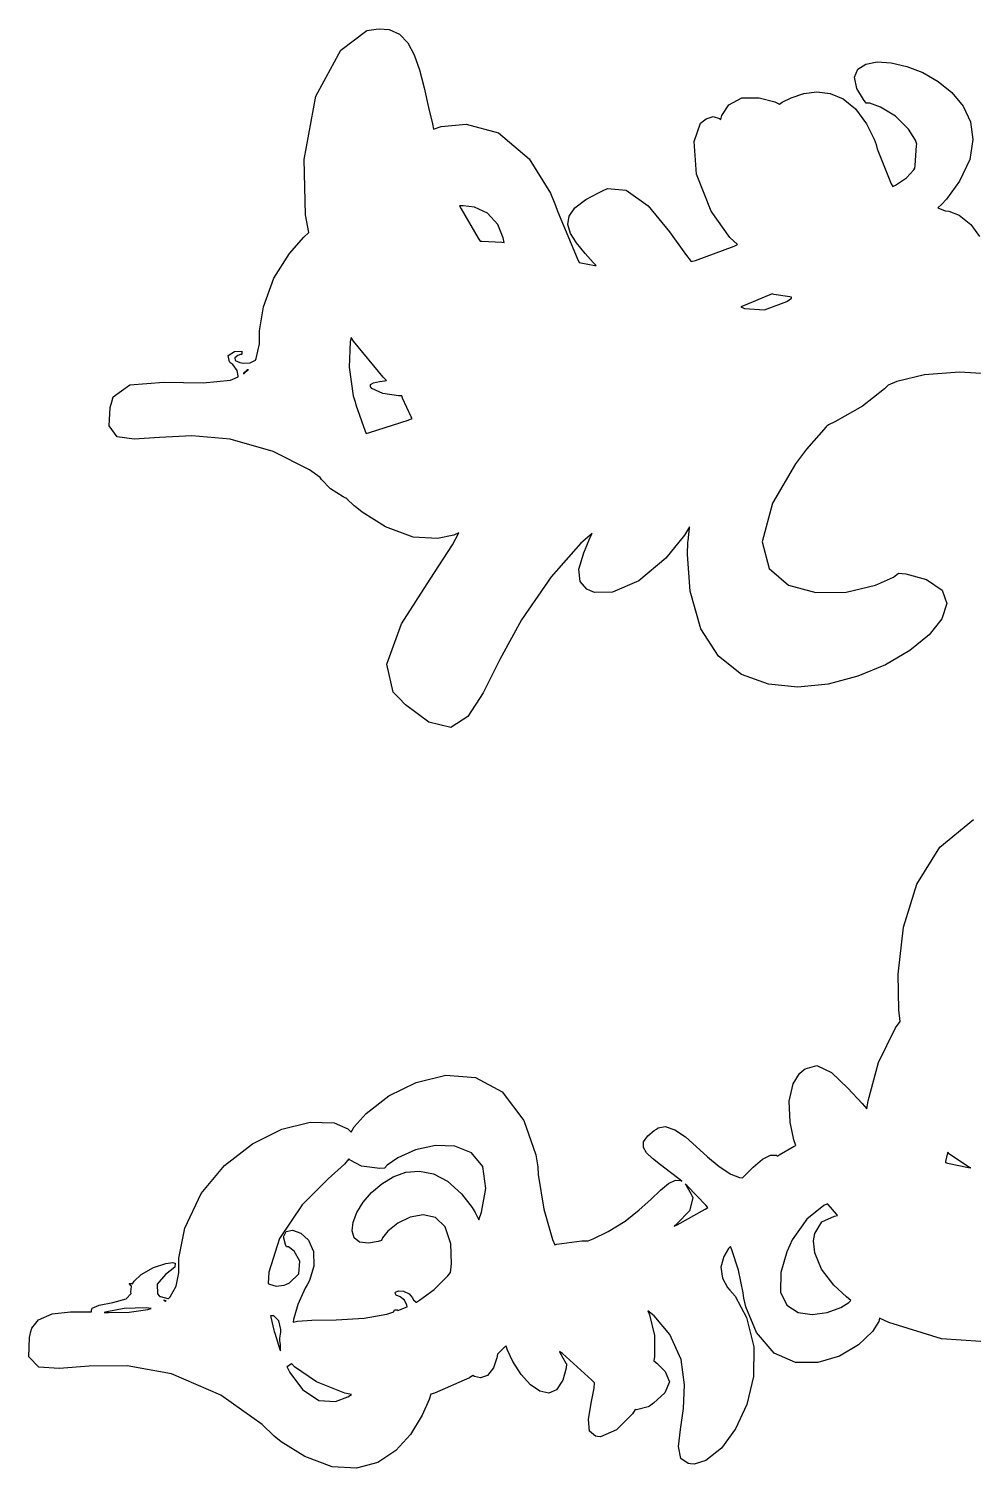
# Model space of a CAD drawing. Extents: x 0 to 357, y 0 to 113.
# Drawn here: x 0 to 49.5, y 27.6 to 102.9 of the extents above; entities that cross this region are included whole.
import ezdxf

# ---------------------------------------------------------------- set-up
doc = ezdxf.new("R2010")
doc.units = 0
doc.layers.get('0').update_dxf_attribs({"linetype": 'CONTINUOUS'})

msp = doc.modelspace()

# ---------------------------------------------------------------- linework, layer by layer
at = {"color": 254}
for p, q in [((16.3807, 101.831), (17.7353, 102.853)), ((17.7353, 102.853), (18.2259, 102.923)), ((18.2259, 102.923), (18.394, 102.948)), ((18.394, 102.948), (18.915, 102.912)), ((18.915, 102.912), (19.4593, 102.669)), ((19.4593, 102.669), (19.8851, 102.22)), ((15.0675, 99.4184), (16.3807, 101.831)), ((19.8851, 102.22), (20.2227, 101.586)), ((20.2227, 101.586), (20.4983, 100.794)), ((43.4605, 100.839), (43.8753, 101.101)), ((43.8753, 101.101), (44.4775, 101.209)), ((44.4775, 101.209), (45.2134, 101.166)), ((45.2134, 101.166), (46.028, 100.978)), ((20.4983, 100.794), (20.7409, 99.8636)), ((43.2883, 100.415), (43.4605, 100.839)), ((43.4125, 99.8238), (43.2883, 100.415)), ((46.028, 100.978), (46.8658, 100.653)), ((46.8658, 100.653), (47.6719, 100.196)), ((20.7409, 99.8636), (20.9793, 98.8219)), ((39.9687, 99.3387), (40.6287, 99.5634)), ((40.6287, 99.5634), (41.3191, 99.6502)), ((41.3191, 99.6502), (42.0151, 99.5659)), ((42.0151, 99.5659), (42.6956, 99.2794)), ((43.7515, 99.2367), (43.4125, 99.8238)), ((47.6719, 100.196), (48.3912, 99.61)), ((48.3912, 99.61), (48.9712, 98.903)), ((14.4543, 96.0974), (15.0675, 99.4184)), ((20.9793, 98.8219), (21.1735, 97.9717)), ((36.3375, 98.4042), (36.697, 98.9612)), ((36.697, 98.9612), (37.3849, 99.3249)), ((37.3849, 99.3249), (38.293, 99.3278)), ((38.293, 99.3278), (39.1061, 99.114)), ((39.1061, 99.114), (39.3622, 99.0078)), ((39.3622, 99.0078), (39.5055, 99.1016)), ((39.5055, 99.1016), (39.9687, 99.3387)), ((42.6956, 99.2794), (43.338, 98.7584)), ((43.338, 98.7584), (43.918, 97.9703)), ((43.8905, 99.0604), (43.7515, 99.2367)), ((44.0835, 99.0452), (43.8905, 99.0604)), ((44.6525, 98.8452), (44.0835, 99.0452)), ((45.4381, 98.3643), (44.6525, 98.8452)), ((48.9712, 98.903), (49.3557, 98.0803)), ((34.8933, 97.0499), (35.2227, 98.002)), ((35.2227, 98.002), (35.4446, 98.177)), ((35.4446, 98.177), (35.5191, 98.2377)), ((35.5191, 98.2377), (35.8743, 98.352)), ((35.8743, 98.352), (36.2162, 98.25)), ((36.2162, 98.25), (36.285, 98.2017)), ((36.285, 98.2017), (36.3375, 98.4042)), ((46.1133, 97.6933), (45.4381, 98.3643)), ((49.3557, 98.0803), (49.4894, 97.1476)), ((21.1735, 97.9717), (21.2424, 97.6891)), ((21.2424, 97.6891), (21.6435, 97.8242)), ((21.6435, 97.8242), (22.943, 97.9495)), ((22.943, 97.9495), (24.6448, 97.4908)), ((24.6448, 97.4908), (26.2406, 96.1305)), ((43.918, 97.9703), (44.3149, 97.1642)), ((46.4785, 97.1144), (46.1133, 97.6933)), ((35.0104, 95.3311), (34.8933, 97.0499)), ((44.3149, 97.1642), (44.4154, 96.883)), ((44.4154, 96.883), (44.4733, 96.6692)), ((44.4733, 96.6692), (45.2053, 94.8365)), ((46.4552, 95.7873), (46.5321, 96.8319)), ((46.5473, 96.9038), (46.4785, 97.1144)), ((46.5321, 96.8319), (46.5473, 96.9038)), ((49.4894, 97.1476), (49.3187, 96.1101)), ((14.5342, 93.212), (14.4543, 96.0974)), ((26.2406, 96.1305), (27.3665, 94.331)), ((46.4425, 95.6539), (46.4552, 95.7873)), ((49.3187, 96.1101), (48.7881, 94.9731)), ((35.7724, 93.4036), (35.0104, 95.3311)), ((45.4367, 94.7526), (46.0114, 95.1424)), ((46.0114, 95.1424), (46.3931, 95.5657)), ((46.3931, 95.5657), (46.4425, 95.6539)), ((27.3665, 94.331), (27.631, 93.6858)), ((29.2185, 94.0029), (29.8704, 94.3571)), ((29.8704, 94.3571), (30.095, 94.4577)), ((30.095, 94.4577), (30.3554, 94.5762)), ((30.3554, 94.5762), (31.3338, 94.5018)), ((31.3338, 94.5018), (32.4817, 93.6748)), ((45.2053, 94.8365), (45.2907, 94.681)), ((45.2907, 94.681), (45.4367, 94.7526)), ((48.7881, 94.9731), (48.1044, 94.0276)), ((22.7969, 93.6819), (22.604, 93.6696)), ((22.604, 93.6696), (22.6784, 93.515)), ((22.6784, 93.515), (23.5658, 91.9812)), ((23.3839, 93.6089), (22.7969, 93.6819)), ((24.0661, 93.296), (23.3839, 93.6089)), ((27.631, 93.6858), (27.7206, 93.4036)), ((28.338, 93.1376), (28.6439, 93.5673)), ((28.6439, 93.5673), (29.2185, 94.0029)), ((32.4817, 93.6748), (33.5925, 92.3163)), ((47.6691, 93.5799), (47.6539, 93.5648)), ((47.6539, 93.5648), (47.6772, 93.5468)), ((47.8275, 93.7288), (47.6691, 93.5799)), ((47.6772, 93.5468), (47.9915, 93.4268)), ((47.8441, 93.7436), (47.8275, 93.7288)), ((48.1044, 94.0276), (47.8441, 93.7436)), ((14.7119, 92.2789), (14.5342, 93.212)), ((24.5994, 92.691), (24.0661, 93.296)), ((27.7206, 93.4036), (28.7569, 90.9271)), ((28.2704, 92.6966), (28.338, 93.1376)), ((36.7482, 92.02), (35.7724, 93.4036)), ((47.9915, 93.4268), (48.0314, 93.4212)), ((48.0314, 93.4212), (48.2205, 93.3979)), ((48.2205, 93.3979), (48.7701, 93.1803)), ((48.7701, 93.1803), (49.3709, 92.7047)), ((13.6894, 91.1835), (14.435, 92.0295)), ((14.435, 92.0295), (14.7119, 92.2789)), ((23.5658, 91.9812), (23.6706, 91.8312)), ((24.886, 91.9949), (24.5994, 92.691)), ((24.9329, 91.7526), (24.886, 91.9949)), ((28.4097, 92.232), (28.2704, 92.6966)), ((28.7225, 91.7293), (28.4097, 92.232)), ((33.5925, 92.3163), (34.4344, 91.1433)), ((37.1546, 91.6478), (36.7482, 92.02)), ((49.3709, 92.7047), (49.8327, 92.0679)), ((23.6706, 91.8312), (23.767, 91.8337)), ((23.767, 91.8337), (24.8199, 91.7691)), ((24.8199, 91.7691), (24.9329, 91.7526)), ((29.1799, 91.1722), (28.7225, 91.7293)), ((34.9526, 90.8184), (36.9782, 91.5652)), ((36.9782, 91.5652), (37.1546, 91.6478)), ((12.8695, 89.8825), (13.6894, 91.1835)), ((28.7569, 90.9271), (28.8727, 90.7108)), ((28.8727, 90.7108), (28.9471, 90.6956)), ((28.9471, 90.6956), (29.6774, 90.5591)), ((29.6058, 90.7038), (29.1799, 91.1722)), ((29.7491, 90.5482), (29.6058, 90.7038)), ((29.6774, 90.5591), (29.7491, 90.5482)), ((34.4344, 91.1433), (34.7238, 90.7591)), ((34.7238, 90.7591), (34.9526, 90.8184)), ((12.3252, 88.3888), (12.8695, 89.8825)), ((38.8426, 89.0062), (37.4675, 88.441)), ((38.9805, 89.0598), (38.8426, 89.0062)), ((39.0606, 89.0404), (38.9805, 89.0598)), ((39.9009, 88.9071), (39.0606, 89.0404)), ((12.1281, 87.1319), (12.3252, 88.3888)), ((37.4675, 88.441), (37.3352, 88.3789)), ((37.3352, 88.3789), (37.531, 88.3049)), ((37.531, 88.3049), (38.5794, 88.2371)), ((38.5794, 88.2371), (39.7358, 88.6658)), ((39.7358, 88.6658), (39.9852, 88.8379)), ((39.9891, 88.9), (39.9009, 88.9071)), ((39.9852, 88.8436), (39.9881, 88.8958)), ((39.9852, 88.8379), (39.9852, 88.8436)), ((39.9881, 88.8958), (39.9891, 88.9)), ((12.1281, 86.7117), (12.1281, 87.1319)), ((12.1281, 86.4528), (12.1281, 86.7117)), ((16.9182, 86.7862), (16.8727, 86.5463)), ((17.0491, 86.5875), (16.9182, 86.7862)), ((10.4745, 85.8354), (10.8162, 86.0446)), ((10.8162, 86.0446), (11.2007, 86.0654)), ((11.2007, 86.0654), (11.2034, 85.9042)), ((11.9462, 85.6728), (12.1281, 86.4528)), ((16.8727, 86.5463), (16.8176, 85.2262)), ((18.5994, 84.7065), (17.0491, 86.5875)), ((10.553, 85.5059), (10.4745, 85.8354)), ((10.6233, 85.4438), (10.553, 85.5059)), ((10.717, 85.3736), (10.6233, 85.4438)), ((10.9582, 85.047), (10.717, 85.3736)), ((10.9788, 85.8365), (10.8231, 85.7179)), ((10.8231, 85.7179), (10.8452, 85.5747)), ((10.8452, 85.5747), (11.0946, 85.4646)), ((11.1277, 85.8848), (10.9788, 85.8365)), ((11.0946, 85.4646), (11.1814, 85.4467)), ((11.1786, 85.8848), (11.1277, 85.8848)), ((11.2034, 85.9042), (11.1786, 85.8848)), ((11.1814, 85.4467), (11.271, 85.4301)), ((11.271, 85.4301), (11.6251, 85.4548)), ((11.6251, 85.4548), (11.8732, 85.5708)), ((11.8732, 85.5708), (11.9118, 85.5984)), ((11.9118, 85.5984), (11.9462, 85.6728)), ((16.8176, 85.2262), (17.0326, 83.7336)), ((5.33164, 84.2959), (7.10791, 84.4405)), ((7.10791, 84.4405), (9.17635, 84.3993)), ((9.17635, 84.3993), (10.593, 84.5414)), ((10.593, 84.5414), (11.0009, 84.7273)), ((11.0036, 84.7714), (10.9582, 85.047)), ((11.0009, 84.7273), (11.0036, 84.7714)), ((11.2889, 84.9119), (11.2875, 84.8843)), ((11.2875, 84.8843), (11.3096, 84.8995)), ((11.4749, 85.0801), (11.2889, 84.9119)), ((11.3096, 84.8995), (11.5176, 85.0621)), ((11.5204, 85.0801), (11.4749, 85.0801)), ((11.5176, 85.0621), (11.5369, 85.0801)), ((11.5232, 85.0801), (11.5204, 85.0801)), ((11.5328, 85.0801), (11.5232, 85.0801)), ((11.5369, 85.0801), (11.5328, 85.0801)), ((18.0978, 84.4116), (18.401, 84.4684)), ((18.401, 84.4684), (18.6848, 84.5125)), ((18.7785, 84.5301), (18.5994, 84.7065)), ((18.6848, 84.5125), (18.7785, 84.5301)), ((45.5013, 84.4737), (45.048, 84.2906)), ((46.9456, 84.8198), (45.5013, 84.4737)), ((48.7811, 84.9602), (46.9456, 84.8198)), ((50.5023, 84.8526), (48.7811, 84.9602)), ((4.44694, 83.6718), (5.33164, 84.2959)), ((17.0326, 83.7336), (17.1235, 83.4072)), ((17.931, 84.3262), (18.0978, 84.4116)), ((17.9393, 84.2024), (17.931, 84.3262)), ((17.96, 84.1745), (17.9393, 84.2024)), ((18.0096, 84.1086), (17.96, 84.1745)), ((18.5773, 83.8468), (18.0096, 84.1086)), ((19.3959, 83.7212), (18.5773, 83.8468)), ((19.5723, 83.7226), (19.3959, 83.7212)), ((19.6095, 83.6112), (19.5723, 83.7226)), ((44.8564, 84.099), (43.6961, 83.1906)), ((45.048, 84.2906), (44.8564, 84.099)), ((4.25401, 82.1517), (4.30636, 83.1053)), ((4.30636, 83.1053), (4.38217, 83.4072)), ((4.38217, 83.4072), (4.44694, 83.6718)), ((17.1235, 83.4072), (17.1676, 83.2474)), ((17.1676, 83.2474), (17.6513, 81.8762)), ((20.0656, 82.6258), (19.6095, 83.6112)), ((43.6961, 83.1906), (42.2508, 82.3599)), ((17.8897, 81.8099), (19.9085, 82.4537)), ((19.9085, 82.4537), (20.118, 82.5429)), ((20.118, 82.5429), (20.0656, 82.6258)), ((41.9156, 82.2067), (41.8098, 82.1048)), ((42.2508, 82.3599), (41.9156, 82.2067)), ((4.66605, 81.5799), (4.25401, 82.1517)), ((5.56038, 81.4571), (4.66605, 81.5799)), ((6.88054, 81.5509), (5.56038, 81.4571)), ((8.57141, 81.6296), (6.88054, 81.5509)), ((10.5765, 81.4599), (8.57141, 81.6296)), ((12.8392, 80.8083), (10.5765, 81.4599)), ((17.6513, 81.8762), (17.7037, 81.7605)), ((17.7037, 81.7605), (17.8897, 81.8099)), ((41.8098, 82.1048), (40.7748, 80.9293)), ((14.7312, 79.8477), (12.8392, 80.8083)), ((40.6728, 80.7956), (40.192, 80.1688)), ((40.7748, 80.9293), (40.6728, 80.7956)), ((40.192, 80.1688), (38.9901, 78.1018)), ((15.3031, 79.4424), (14.7312, 79.8477)), ((15.3693, 79.3365), (15.3031, 79.4424)), ((15.8474, 78.8501), (15.3693, 79.3365)), ((16.4979, 78.438), (15.8474, 78.8501)), ((16.6508, 78.3678), (16.4979, 78.438)), ((16.6894, 78.3332), (16.6508, 78.3678)), ((17.0835, 77.9695), (16.6894, 78.3332)), ((17.1235, 77.9307), (17.0835, 77.9695)), ((17.4956, 77.6291), (17.1235, 77.9307)), ((38.9901, 78.1018), (38.45, 76.0843)), ((18.7234, 76.8586), (17.4956, 77.6291)), ((20.1635, 76.3214), (18.7234, 76.8586)), ((21.4395, 76.2455), (20.1635, 76.3214)), ((22.2939, 76.4357), (21.4395, 76.2455)), ((22.2222, 75.9231), (22.553, 76.5542)), ((22.553, 76.5542), (22.2939, 76.4357)), ((29.5369, 76.5157), (28.9553, 76.0017)), ((29.1028, 75.4959), (29.4253, 76.2621)), ((29.4253, 76.2621), (29.5369, 76.5157)), ((34.3807, 76.4233), (33.3954, 75.2147)), ((34.648, 76.8629), (34.3807, 76.4233)), ((34.5695, 76.1312), (34.6411, 76.798)), ((34.6411, 76.798), (34.648, 76.8629)), ((21.0523, 74.1218), (22.2222, 75.9231)), ((28.9553, 76.0017), (27.394, 74.2541)), ((28.8548, 74.651), (29.1028, 75.4959)), ((34.5336, 75.4228), (34.5612, 76.0621)), ((34.6811, 73.4893), (34.5336, 75.4228)), ((34.5612, 76.0621), (34.5695, 76.1312)), ((38.45, 76.0843), (38.8112, 74.676)), ((28.9181, 73.9937), (28.8548, 74.651)), ((33.3954, 75.2147), (31.9898, 74.0392)), ((38.8112, 74.676), (39.8268, 73.8106)), ((19.5654, 71.7846), (21.0523, 74.1218)), ((27.394, 74.2541), (25.8423, 71.9984)), ((29.2709, 73.6053), (28.9181, 73.9937)), ((31.9898, 74.0392), (30.6062, 73.4441)), ((44.384, 73.8022), (45.3277, 74.2336)), ((45.3277, 74.2336), (45.5951, 74.4389)), ((45.5951, 74.4389), (45.9659, 74.3962)), ((45.9659, 74.3962), (47.0598, 74.0999)), ((47.0598, 74.0999), (47.8744, 73.5471)), ((29.4184, 73.5376), (29.2709, 73.6053)), ((29.6719, 73.4219), (29.4184, 73.5376)), ((30.6062, 73.4441), (29.6719, 73.4219)), ((35.2419, 71.5162), (34.6811, 73.4893)), ((39.8268, 73.8106), (41.257, 73.4219)), ((41.257, 73.4219), (42.8569, 73.4413)), ((42.8569, 73.4413), (44.384, 73.8022)), ((47.8744, 73.5471), (48.1171, 72.8416)), ((48.1171, 72.8416), (47.8649, 72.0411)), ((18.7882, 69.6694), (19.5654, 71.7846)), ((25.8423, 71.9984), (24.7096, 69.9163)), ((47.8649, 72.0411), (47.195, 71.2004)), ((36.1625, 70.0857), (35.2419, 71.5162)), ((47.195, 71.2004), (46.1864, 70.382)), ((46.1864, 70.382), (44.9157, 69.6405)), ((19.1175, 68.2004), (18.7882, 69.6694)), ((24.7096, 69.9163), (23.829, 68.1715)), ((37.3669, 69.1388), (36.1625, 70.0857)), ((44.9157, 69.6405), (43.4619, 69.0354)), ((38.7766, 68.6195), (37.3669, 69.1388)), ((40.3144, 68.4678), (38.7766, 68.6195)), ((41.9019, 68.6248), (40.3144, 68.4678)), ((43.4619, 69.0354), (41.9019, 68.6248)), ((19.4179, 67.9027), (19.1175, 68.2004)), ((19.7749, 67.5499), (19.4179, 67.9027)), ((23.829, 68.1715), (23.0284, 66.9325)), ((20.9917, 66.6323), (19.7749, 67.5499)), ((22.1396, 66.3635), (20.9917, 66.6323)), ((23.0284, 66.9325), (22.1396, 66.3635)), ((47.7587, 60.0908), (49.5184, 61.5417)), ((46.5543, 58.1572), (47.7587, 60.0908)), ((45.8445, 55.8906), (46.5543, 58.1572)), ((45.5718, 53.4388), (45.8445, 55.8906)), ((45.6061, 51.5691), (45.5718, 53.4388)), ((45.6752, 50.9517), (45.6061, 51.5691)), ((44.5424, 48.8047), (45.4395, 50.6331)), ((45.4395, 50.6331), (45.6752, 50.9517)), ((40.4026, 48.2328), (40.5529, 48.3623)), ((40.5529, 48.3623), (40.6947, 48.4861)), ((40.6947, 48.4861), (41.3096, 48.6449)), ((41.3096, 48.6449), (42.0839, 48.2822)), ((42.0839, 48.2822), (42.9383, 47.468)), ((43.9953, 46.7967), (44.5424, 48.8047)), ((18.897, 47.0574), (20.3329, 47.7711)), ((20.3329, 47.7711), (21.8888, 48.1404)), ((21.8888, 48.1404), (23.4349, 48.0247)), ((23.4349, 48.0247), (24.8378, 47.2817)), ((39.872, 46.7776), (40.0801, 47.6924)), ((40.0801, 47.6924), (40.4026, 48.2328)), ((17.7147, 46.1409), (18.897, 47.0574)), ((24.8378, 47.2817), (25.9678, 45.7715)), ((39.9203, 45.6791), (39.872, 46.7776)), ((42.9383, 47.468), (43.6824, 46.6549)), ((43.936, 46.3875), (43.9953, 46.7967)), ((17.0753, 45.4325), (17.7147, 46.1409)), ((43.6824, 46.6549), (43.936, 46.3875)), ((11.7533, 44.5562), (13.2967, 45.321)), ((13.2967, 45.321), (14.7726, 45.6918)), ((14.7726, 45.6918), (16.0293, 45.6463)), ((16.0293, 45.6463), (16.7556, 45.339)), ((16.7556, 45.339), (16.9182, 45.1626)), ((16.9182, 45.1626), (17.0753, 45.4325)), ((25.9678, 45.7715), (26.5906, 43.9706)), ((32.4569, 44.9668), (32.7904, 45.2466)), ((32.7904, 45.2466), (32.9103, 45.3263)), ((32.9103, 45.3263), (33.004, 45.3898)), ((33.004, 45.3898), (33.3747, 45.4519)), ((33.3747, 45.4519), (33.8832, 45.2893)), ((33.8832, 45.2893), (34.4275, 44.9171)), ((40.1161, 44.7573), (39.9203, 45.6791)), ((10.2898, 43.422), (11.7533, 44.5562)), ((32.2268, 44.3604), (32.2392, 44.6511)), ((32.2392, 44.6511), (32.4569, 44.9668)), ((34.4275, 44.9171), (34.9994, 44.4183)), ((40.2138, 44.4595), (40.1161, 44.7573)), ((16.8079, 43.772), (16.5681, 43.4813)), ((16.8741, 43.688), (16.8079, 43.772)), ((19.3628, 43.8217), (18.8116, 43.4344)), ((20.2971, 44.2366), (19.3628, 43.8217)), ((21.3403, 44.4595), (20.2971, 44.2366)), ((22.36, 44.4281), (21.3403, 44.4595)), ((23.2268, 44.0849), (22.36, 44.4281)), ((23.8111, 43.3684), (23.2268, 44.0849)), ((26.5906, 43.9706), (26.6912, 43.3518)), ((32.3908, 44.0754), (32.2268, 44.3604)), ((32.7022, 43.7762), (32.3908, 44.0754)), ((33.1322, 43.4428), (32.7022, 43.7762)), ((34.9994, 44.4183), (35.5907, 43.8725)), ((35.5907, 43.8725), (36.1957, 43.3613)), ((37.9843, 43.3324), (38.4665, 43.7515)), ((38.4665, 43.7515), (38.8867, 43.9649)), ((38.8867, 43.9649), (39.1929, 43.9568)), ((39.1929, 43.9568), (39.2726, 43.9127)), ((39.2726, 43.9127), (39.3457, 43.9692)), ((39.3457, 43.9692), (40.1313, 44.4253)), ((40.1313, 44.4253), (40.2138, 44.4595)), ((48.1556, 44.0725), (48.0536, 43.6217)), ((48.1679, 44.1166), (48.1556, 44.0725)), ((48.2632, 44.0119), (48.1679, 44.1166)), ((49.2718, 43.3229), (48.2632, 44.0119)), ((9.05923, 41.9421), (10.2898, 43.422)), ((16.5681, 43.4813), (15.7234, 42.7094)), ((17.4597, 43.3807), (16.8741, 43.688)), ((18.4147, 43.2622), (17.4597, 43.3807)), ((18.6669, 43.2717), (18.4147, 43.2622)), ((18.8116, 43.4344), (18.6669, 43.2717)), ((19.1272, 42.8255), (19.7928, 43.0597)), ((19.7928, 43.0597), (20.4997, 43.1243)), ((20.4997, 43.1243), (21.2328, 42.9853)), ((21.2328, 42.9853), (21.9742, 42.6022)), ((23.9834, 42.219), (23.8111, 43.3684)), ((26.6912, 43.3518), (26.7229, 42.9493)), ((33.6517, 43.0555), (33.1322, 43.4428)), ((34.0913, 42.7136), (33.6517, 43.0555)), ((36.1957, 43.3613), (36.8046, 42.9645)), ((37.5543, 42.9052), (37.9843, 43.3324)), ((48.0536, 43.6217), (48.0452, 43.5762)), ((48.0452, 43.5762), (48.1485, 43.5448)), ((48.1485, 43.5448), (49.258, 43.3077)), ((49.258, 43.3077), (49.3765, 43.2939)), ((49.3765, 43.2939), (49.2718, 43.3229)), ((15.7234, 42.7094), (14.3633, 41.359)), ((17.9917, 42.0053), (18.5208, 42.4614)), ((18.5208, 42.4614), (19.1272, 42.8255)), ((21.9742, 42.6022), (22.7073, 41.9393)), ((23.7546, 40.9706), (23.9834, 42.219)), ((26.7229, 42.9493), (27.0206, 41.1275)), ((33.1253, 42.1185), (33.547, 42.4699)), ((33.547, 42.4699), (33.908, 42.6448)), ((33.908, 42.6448), (34.1657, 42.6325)), ((34.2332, 42.5937), (34.0913, 42.7136)), ((34.1657, 42.6325), (34.2332, 42.5937)), ((34.513, 42.3527), (34.4165, 42.4367)), ((34.4165, 42.4367), (34.4441, 42.4049)), ((34.4441, 42.4049), (34.7293, 41.9185)), ((35.4997, 41.33), (34.513, 42.3527)), ((36.8046, 42.9645), (37.2565, 42.7838)), ((37.2565, 42.7838), (37.4124, 42.7634)), ((37.4124, 42.7634), (37.5543, 42.9052)), ((8.21034, 40.1355), (9.05923, 41.9421)), ((17.2268, 40.9621), (17.5534, 41.4927)), ((17.5534, 41.4927), (17.9917, 42.0053)), ((22.7073, 41.9393), (23.2613, 41.2171)), ((32.0132, 41.0891), (32.6223, 41.6415)), ((32.6223, 41.6415), (33.1253, 42.1185)), ((34.8203, 41.716), (34.6397, 41.0475)), ((34.7293, 41.9185), (34.7597, 41.8525)), ((34.7597, 41.8525), (34.8203, 41.716)), ((14.3633, 41.359), (13.1685, 39.5841)), ((17.0257, 40.4509), (17.2268, 40.9621)), ((20.0133, 40.7141), (19.3669, 40.4026)), ((20.6954, 40.834), (20.0133, 40.7141)), ((21.3306, 40.6908), (20.6954, 40.834)), ((23.2613, 41.2171), (23.417, 40.9582)), ((23.417, 40.9582), (23.4322, 40.9265)), ((23.4322, 40.9265), (23.5975, 40.6079)), ((23.6141, 40.5765), (23.7546, 40.9706)), ((27.0206, 41.1275), (27.4753, 39.5429)), ((31.276, 40.5088), (32.0132, 41.0891)), ((34.6397, 41.0475), (34.0045, 40.3807)), ((34.0058, 40.3158), (35.4693, 41.1219)), ((35.4693, 41.1219), (35.596, 41.209)), ((35.596, 41.209), (35.4997, 41.33)), ((41.68, 41.3219), (40.7942, 40.6135)), ((41.5823, 40.4661), (42.2342, 40.7681)), ((41.8691, 41.4168), (41.68, 41.3219)), ((41.9104, 41.3646), (41.8691, 41.4168)), ((42.3556, 40.8421), (41.9104, 41.3646)), ((42.2342, 40.7681), (42.4021, 40.7913)), ((42.4021, 40.7913), (42.3556, 40.8421)), ((7.89478, 38.5561), (8.21034, 40.1355)), ((13.3711, 39.6766), (13.5117, 39.9644)), ((13.5117, 39.9644), (13.8507, 40.0265)), ((13.8507, 40.0265), (14.2779, 39.8695)), ((16.9678, 39.9962), (17.0257, 40.4509)), ((17.0711, 39.6353), (16.9678, 39.9962)), ((18.8378, 39.9715), (18.5636, 39.6226)), ((19.3669, 40.4026), (18.8378, 39.9715)), ((21.8378, 40.2096), (21.3306, 40.6908)), ((22.1354, 39.321), (21.8378, 40.2096)), ((23.5975, 40.6079), (23.6141, 40.5765)), ((30.3885, 39.9535), (31.276, 40.5088)), ((34.0045, 40.3807), (33.8377, 40.2456)), ((33.8377, 40.2456), (34.0058, 40.3158)), ((40.7942, 40.6135), (40.0293, 39.5263)), ((41.2062, 39.8515), (41.5823, 40.4661)), ((13.1685, 39.5841), (12.6118, 37.8354)), ((13.4745, 39.2726), (13.3711, 39.6766)), ((13.542, 39.1555), (13.4745, 39.2726)), ((14.2779, 39.8695), (14.6789, 39.4988)), ((14.6789, 39.4988), (14.9435, 38.9184)), ((17.3509, 39.4063), (17.0711, 39.6353)), ((17.8235, 39.3457), (17.3509, 39.4063)), ((18.3431, 39.4381), (17.8235, 39.3457)), ((18.5084, 39.4917), (18.3431, 39.4381)), ((18.5636, 39.6226), (18.5084, 39.4917)), ((22.1754, 38.2887), (22.1354, 39.321)), ((27.4753, 39.5429), (27.5869, 39.2589)), ((27.5869, 39.2589), (27.6999, 39.2878)), ((27.6999, 39.2878), (28.9994, 39.4684)), ((28.9994, 39.4684), (29.1469, 39.4751)), ((29.1469, 39.4751), (29.1621, 39.4751)), ((29.1621, 39.4751), (29.315, 39.4712)), ((29.315, 39.4712), (29.3302, 39.4698)), ((29.3302, 39.4698), (29.6017, 39.5718)), ((29.6017, 39.5718), (30.3885, 39.9535)), ((39.9009, 39.2409), (39.7454, 38.8994)), ((40.0293, 39.5263), (39.9009, 39.2409)), ((41.1413, 39.4698), (41.1759, 39.6709)), ((41.209, 38.8345), (41.1413, 39.4698)), ((41.1759, 39.6709), (41.2062, 39.8515)), ((7.89478, 38.0284), (7.89478, 38.5561)), ((13.6412, 39.1541), (13.542, 39.1555)), ((13.9375, 38.9308), (13.6412, 39.1541)), ((14.2393, 38.3977), (13.9375, 38.9308)), ((14.9435, 38.9184), (14.96, 38.137)), ((36.4451, 38.6525), (36.292, 38.0972)), ((36.6875, 39.0606), (36.4451, 38.6525)), ((36.7852, 39.1816), (36.6875, 39.0606)), ((36.8653, 38.9915), (36.7852, 39.1816)), ((37.2071, 37.9374), (36.8653, 38.9915)), ((39.7454, 38.8994), (39.4215, 37.8093)), ((41.5643, 37.9829), (41.209, 38.8345)), ((5.5535, 37.3627), (5.92145, 37.7003)), ((5.92145, 37.7003), (6.56361, 38.0725)), ((6.56361, 38.0725), (7.2154, 38.2901)), ((7.20439, 37.7127), (6.76204, 37.2071)), ((7.68533, 38.0862), (7.20439, 37.7127)), ((7.2154, 38.2901), (7.5861, 38.3371)), ((7.5861, 38.3371), (7.69359, 38.3011)), ((7.70738, 38.2972), (7.68533, 38.0862)), ((7.69359, 38.3011), (7.70738, 38.2972)), ((7.7501, 37.0928), (7.89478, 37.7956)), ((7.89478, 37.7956), (7.89478, 38.0284)), ((12.6118, 37.8354), (12.5829, 37.2442)), ((13.6949, 37.2678), (14.1828, 37.75)), ((14.1828, 37.75), (14.2393, 38.3977)), ((14.96, 38.137), (14.734, 37.3863)), ((21.9866, 37.6357), (22.1244, 37.8065)), ((22.1244, 37.8065), (22.1258, 37.8188)), ((22.1258, 37.8188), (22.1396, 37.9388)), ((22.1396, 37.9388), (22.1409, 37.9497)), ((22.1409, 37.9497), (22.1754, 38.2887)), ((36.292, 38.0972), (36.3788, 37.5102)), ((37.4579, 36.7386), (37.2071, 37.9374)), ((39.4215, 37.8093), (39.4049, 36.7771)), ((42.2053, 37.145), (41.5643, 37.9829)), ((5.29167, 37.2276), (5.43084, 37.2332)), ((5.38124, 37.1228), (5.29167, 37.2276)), ((5.41845, 37.0995), (5.38124, 37.1228)), ((5.38399, 36.8046), (5.40741, 37.0734)), ((5.40741, 37.0734), (5.41845, 37.0995)), ((5.43084, 37.2332), (5.47631, 37.2251)), ((5.47631, 37.2251), (5.5535, 37.3627)), ((6.76204, 37.2071), (6.78409, 36.6931)), ((7.43589, 36.5305), (7.7501, 37.0928)), ((12.5829, 37.2442), (12.6421, 37.2043)), ((12.6421, 37.2043), (12.988, 37.0928)), ((12.988, 37.0928), (13.4056, 37.1436)), ((13.4056, 37.1436), (13.5006, 37.1835)), ((13.5006, 37.1835), (13.6949, 37.2678)), ((14.508, 36.9852), (14.1249, 36.1446)), ((14.6155, 37.1588), (14.508, 36.9852)), ((14.734, 37.3863), (14.6155, 37.1588)), ((21.2645, 36.9136), (21.9866, 37.6357)), ((36.3788, 37.5102), (36.642, 37.0265)), ((36.642, 37.0265), (36.7591, 36.8886)), ((42.8611, 36.5319), (42.2053, 37.145)), ((3.7138, 36.0938), (4.44556, 36.2423)), ((4.44556, 36.2423), (5.13457, 36.4314)), ((5.13457, 36.4314), (5.40329, 36.7069)), ((5.38949, 36.7771), (5.38399, 36.8046)), ((5.40329, 36.7069), (5.38949, 36.7771)), ((6.78409, 36.6931), (6.87229, 36.5869)), ((6.87229, 36.5869), (6.87366, 36.5855)), ((6.87366, 36.5855), (6.89296, 36.5637)), ((6.89296, 36.5637), (6.89571, 36.5608)), ((6.89571, 36.5608), (6.94119, 36.5471)), ((6.94119, 36.5471), (7.32014, 36.4504)), ((7.11345, 36.3664), (7.1024, 36.3693)), ((7.1024, 36.3693), (7.11069, 36.3636)), ((7.11069, 36.3636), (7.19335, 36.3128)), ((7.22094, 36.3361), (7.11345, 36.3664)), ((7.19335, 36.3128), (7.20164, 36.3072)), ((7.20164, 36.3072), (7.20302, 36.31)), ((7.20302, 36.31), (7.22919, 36.3319)), ((7.23194, 36.3333), (7.22094, 36.3361)), ((7.22919, 36.3319), (7.23194, 36.3333)), ((7.32014, 36.4504), (7.35182, 36.4437)), ((7.35182, 36.4437), (7.43589, 36.5305)), ((19.225, 36.7259), (19.2333, 36.7453)), ((19.2857, 36.6324), (19.225, 36.7259)), ((19.2333, 36.7453), (19.2484, 36.7827)), ((19.2484, 36.7827), (19.3931, 36.8487)), ((19.491, 36.5333), (19.2857, 36.6324)), ((19.3931, 36.8487), (19.6715, 36.8378)), ((19.7211, 36.3569), (19.491, 36.5333)), ((19.6715, 36.8378), (19.965, 36.6945)), ((19.8438, 36.099), (19.7211, 36.3569)), ((19.965, 36.6945), (20.1428, 36.4822)), ((20.1428, 36.4822), (20.1704, 36.401)), ((20.1704, 36.401), (20.1786, 36.376)), ((20.1786, 36.376), (20.3274, 36.2659)), ((20.3274, 36.2659), (20.3481, 36.2659)), ((20.3481, 36.2659), (20.5038, 36.3555)), ((20.5038, 36.3555), (21.2645, 36.9136)), ((36.7591, 36.8886), (37.0265, 36.5732)), ((37.0265, 36.5732), (37.6329, 35.4556)), ((37.4936, 36.4755), (37.4579, 36.7386)), ((37.5931, 36.0123), (37.4936, 36.4755)), ((39.4049, 36.7771), (39.7468, 36.0976)), ((42.5619, 35.9724), (42.9867, 36.237)), ((43.0996, 36.3513), (42.8611, 36.5319)), ((42.9867, 36.237), (43.0996, 36.3513)), ((0.54019, 35.3413), (1.25953, 35.6538)), ((1.25953, 35.6538), (2.21589, 35.7572)), ((2.21589, 35.7572), (3.04133, 35.7547)), ((3.04133, 35.7547), (3.31694, 35.7449)), ((3.31556, 35.7533), (3.32796, 35.8553)), ((3.31694, 35.7449), (3.31556, 35.7533)), ((3.32796, 35.8553), (3.3321, 35.8676)), ((3.3321, 35.8676), (3.35139, 35.9435)), ((3.35139, 35.9435), (3.7138, 36.0938)), ((4.12859, 35.7572), (3.99217, 35.723)), ((3.99217, 35.723), (4.21128, 35.7173)), ((5.03259, 35.9311), (4.12859, 35.7572)), ((4.21128, 35.7173), (5.28891, 35.7311)), ((6.18878, 35.9615), (5.03259, 35.9311)), ((5.28891, 35.7311), (6.27697, 35.8676)), ((6.45336, 35.9227), (6.18878, 35.9615)), ((6.27697, 35.8676), (6.45336, 35.9227)), ((12.7028, 35.541), (12.7138, 35.4764)), ((12.7096, 35.541), (12.7028, 35.541)), ((12.7689, 35.5353), (12.7096, 35.541)), ((12.7138, 35.4764), (12.8709, 34.7941)), ((12.7923, 35.5353), (12.7689, 35.5353)), ((12.8778, 35.5342), (12.7923, 35.5353)), ((13.141, 35.2887), (12.8778, 35.5342)), ((14.1249, 36.1446), (13.9058, 35.355)), ((17.6044, 35.4182), (18.7854, 35.6235)), ((18.7854, 35.6235), (19.1616, 35.7449)), ((19.1589, 35.771), (19.2002, 35.8567)), ((19.1616, 35.7449), (19.1589, 35.771)), ((19.2002, 35.8567), (19.3298, 35.8482)), ((19.3298, 35.8482), (19.3669, 35.8302)), ((19.3669, 35.8302), (19.3669, 35.8292)), ((19.3669, 35.8292), (19.3697, 35.8179)), ((19.3697, 35.8179), (19.3711, 35.8165)), ((19.3711, 35.8165), (19.411, 35.8316)), ((19.411, 35.8316), (19.8107, 35.9929)), ((19.8107, 35.9929), (19.8506, 36.0109)), ((19.8506, 36.0109), (19.8438, 36.099)), ((32.7904, 35.548), (32.4652, 35.8098)), ((32.4652, 35.8098), (32.5562, 35.6002)), ((32.5562, 35.6002), (32.8042, 34.513)), ((33.6117, 34.564), (32.7904, 35.548)), ((38.1441, 34.677), (37.5931, 36.0123)), ((37.6329, 35.4556), (38.016, 33.9176)), ((39.7468, 36.0976), (40.3394, 35.7258)), ((40.3394, 35.7258), (41.0767, 35.6112)), ((41.0767, 35.6112), (41.8525, 35.7092)), ((41.8525, 35.7092), (42.5619, 35.9724)), ((0.0689, 34.4041), (0.14883, 34.7238)), ((0.14883, 34.7238), (0.19017, 34.8919)), ((0.19017, 34.8919), (0.54019, 35.3413)), ((12.8709, 34.7941), (12.8902, 34.7238)), ((12.8902, 34.7238), (12.915, 34.6315)), ((13.2374, 34.8203), (13.141, 35.2887)), ((13.1796, 34.3697), (13.2305, 34.6797)), ((13.2305, 34.6797), (13.2416, 34.7059)), ((13.2416, 34.7059), (13.2374, 34.8203)), ((13.9058, 35.355), (13.8824, 35.2061)), ((13.8824, 35.2061), (14.1166, 35.2709)), ((14.1166, 35.2709), (14.8621, 35.3205)), ((14.8621, 35.3205), (16.1368, 35.3328)), ((16.1368, 35.3328), (17.6044, 35.4182)), ((44.2295, 34.7238), (43.4964, 34.021)), ((44.5562, 35.2419), (44.2295, 34.7238)), ((44.5989, 35.4281), (44.5562, 35.2419)), ((45.0769, 35.1882), (44.5989, 35.4281)), ((47.8441, 34.3421), (45.0769, 35.1882)), ((0.03583, 33.394), (0.0689, 34.4041)), ((12.915, 34.6315), (13.1878, 33.7785)), ((13.1809, 34.3338), (13.1796, 34.3697)), ((13.1809, 34.2553), (13.1809, 34.3338)), ((13.2167, 34.0196), (13.1809, 34.2553)), ((13.225, 33.9907), (13.2167, 34.0196)), ((13.2167, 33.7247), (13.2237, 33.9659)), ((13.2237, 33.9659), (13.225, 33.9907)), ((24.9949, 33.9287), (24.6366, 33.5938)), ((25.0321, 33.9562), (24.9949, 33.9287)), ((25.1065, 33.7509), (25.0321, 33.9562)), ((32.8042, 34.513), (32.8056, 33.4105)), ((34.2001, 33.2507), (33.6117, 34.564)), ((39.0797, 33.5938), (38.1441, 34.677)), ((43.4964, 34.021), (42.5069, 33.4367)), ((50.9281, 34.1326), (47.8441, 34.3421)), ((0.55673, 32.8483), (0.03583, 33.394)), ((13.1878, 33.7785), (13.2167, 33.7013)), ((13.2167, 33.7013), (13.2167, 33.7247)), ((24.5511, 33.3499), (24.3733, 32.8111)), ((24.5828, 33.5332), (24.5511, 33.3499)), ((24.5842, 33.5359), (24.5828, 33.5332)), ((24.5994, 33.5525), (24.5842, 33.5359)), ((24.6007, 33.5539), (24.5994, 33.5525)), ((24.6366, 33.5938), (24.6007, 33.5539)), ((25.389, 33.1542), (25.1065, 33.7509)), ((27.9893, 33.5649), (27.8322, 33.6793)), ((27.8322, 33.6793), (27.857, 33.6159)), ((27.857, 33.6159), (28.1657, 33.0688)), ((29.5258, 32.1689), (27.9893, 33.5649)), ((32.8056, 33.4105), (32.7753, 33.1928)), ((32.7753, 33.1928), (32.9337, 33.0647)), ((34.3848, 31.9374), (34.2001, 33.2507)), ((38.016, 33.9176), (37.9938, 32.3687)), ((40.1906, 33.1046), (39.0797, 33.5938)), ((42.5069, 33.4367), (41.3688, 33.0922)), ((1.63573, 32.7863), (0.55673, 32.8483)), ((3.20256, 32.9089), (1.63573, 32.7863)), ((5.1828, 32.9172), (3.20256, 32.9089)), ((7.50616, 32.5093), (5.1828, 32.9172)), ((10.0996, 31.3862), (7.50616, 32.5093)), ((13.5888, 32.8896), (13.5558, 32.8952)), ((13.5558, 32.8952), (13.7129, 32.5699)), ((13.7804, 33.0123), (13.5888, 32.8896)), ((13.7129, 32.5699), (14.3647, 31.6797)), ((13.7886, 33.0412), (13.7804, 33.0123)), ((13.9526, 32.8662), (13.7886, 33.0412)), ((15.1033, 32.089), (13.9526, 32.8662)), ((24.3733, 32.8111), (24.0688, 32.4101)), ((25.8258, 32.4638), (25.389, 33.1542)), ((26.3067, 31.9278), (25.8258, 32.4638)), ((28.1767, 32.807), (28.0045, 32.1648)), ((28.1657, 33.0688), (28.2029, 33.0247)), ((28.2029, 33.0247), (28.1767, 32.807)), ((32.9337, 33.0647), (33.372, 32.6264)), ((33.372, 32.6264), (33.5993, 32.0876)), ((41.3688, 33.0922), (40.1906, 33.1046)), ((14.3647, 31.6797), (15.2315, 31.1065)), ((16.5957, 31.5006), (15.1033, 32.089)), ((23.1166, 32.2971), (21.281, 31.484)), ((23.2902, 32.4128), (23.1166, 32.2971)), ((23.3798, 32.3632), (23.2902, 32.4128)), ((23.6968, 32.2902), (23.3798, 32.3632)), ((24.0688, 32.4101), (23.6968, 32.2902)), ((26.7987, 31.5888), (26.3067, 31.9278)), ((27.6821, 31.6659), (27.2686, 31.4882)), ((28.0045, 32.1648), (27.6821, 31.6659)), ((29.4997, 30.9728), (29.6444, 31.7624)), ((29.6747, 32.027), (29.5258, 32.1689)), ((29.6444, 31.7624), (29.6747, 32.027)), ((33.5993, 32.0876), (33.3554, 31.5088)), ((34.3214, 30.6944), (34.3848, 31.9374)), ((37.9938, 32.3687), (37.6467, 30.9053)), ((12.259, 29.8524), (10.0996, 31.3862)), ((15.2315, 31.1065), (16.1037, 31.0582)), ((16.1037, 31.0582), (16.7473, 31.298)), ((16.932, 31.4206), (16.5957, 31.5006)), ((16.7473, 31.298), (16.932, 31.4206)), ((20.9999, 31.1547), (20.6485, 30.3416)), ((21.0909, 31.4344), (20.9999, 31.1547)), ((21.281, 31.484), (21.0909, 31.4344)), ((27.2686, 31.4882), (26.7987, 31.5888)), ((29.3522, 30.1046), (29.4997, 30.9728)), ((32.7615, 30.9687), (32.5424, 30.8198)), ((33.3554, 31.5088), (32.7615, 30.9687)), ((20.6485, 30.3416), (20.0367, 29.3329)), ((31.6494, 30.4064), (30.8226, 29.5686)), ((31.7996, 30.631), (31.6494, 30.4064)), ((31.863, 30.6255), (31.7996, 30.631)), ((32.4817, 30.7799), (31.863, 30.6255)), ((32.5424, 30.8198), (32.4817, 30.7799)), ((34.1643, 29.5906), (34.3214, 30.6944)), ((37.6467, 30.9053), (37.0597, 29.6223)), ((12.8902, 29.2475), (12.259, 29.8524)), ((29.4046, 29.4983), (29.3522, 30.1046)), ((29.7202, 29.242), (29.4046, 29.4983)), ((30.8226, 29.5686), (29.9875, 29.213)), ((34.0706, 28.6935), (34.1643, 29.5906)), ((37.0597, 29.6223), (36.3167, 28.6122)), ((13.2608, 28.9471), (12.8902, 29.2475)), ((14.4873, 28.1767), (13.2608, 28.9471)), ((20.0367, 29.3329), (19.2567, 28.4827)), ((29.8331, 29.2296), (29.7202, 29.242)), ((29.9875, 29.213), (29.8331, 29.2296)), ((34.196, 28.072), (34.0706, 28.6935)), ((15.9246, 27.6407), (14.4873, 28.1767)), ((19.2567, 28.4827), (18.3114, 27.8681)), ((34.5653, 27.8088), (34.196, 28.072)), ((35.5011, 27.9714), (34.8892, 27.773)), ((36.3167, 28.6122), (35.5011, 27.9714)), ((17.1993, 27.5621), (15.9246, 27.6407)), ((18.3114, 27.8681), (17.1993, 27.5621)), ((34.6963, 27.7937), (34.5653, 27.8088)), ((34.8892, 27.773), (34.6963, 27.7937))]:
    msp.add_line(p, q, dxfattribs=at)

doc.saveas('drawing.dxf')
